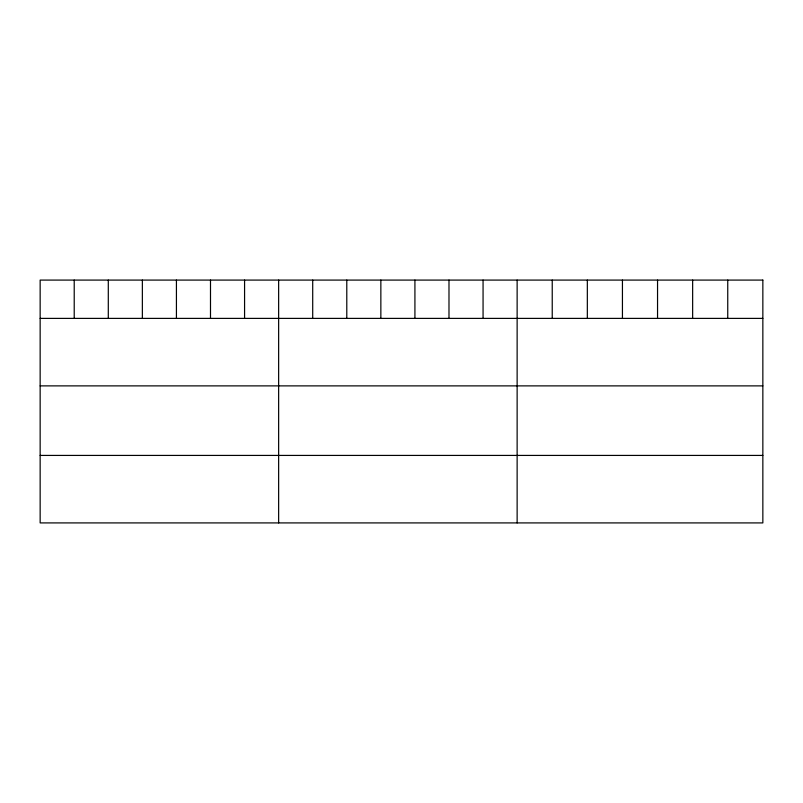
<?xml version="1.0" encoding="UTF-8"?>
<svg xmlns="http://www.w3.org/2000/svg" width="803" height="803" viewBox="0 0 803 803"><rect width="100%" height="100%" fill="white"/><g stroke="black" fill="none" stroke-linecap="round" stroke-linejoin="round"><path stroke-width="1.2" d="M40.15 318.389L762.85 318.389M40.15 385.882L762.85 385.882M40.15 455.421L762.85 455.421M727.749 280.086L727.749 318.389M692.648 280.086L692.648 318.389M657.547 280.086L657.547 318.389M622.435 280.086L622.435 318.389M587.334 280.086L587.334 318.389M552.233 280.086L552.233 318.389M517.132 280.086L517.132 522.914M483.065 280.086L483.065 318.389M448.987 280.086L448.987 318.389M414.92 280.086L414.92 318.389M380.853 280.086L380.853 318.389M346.786 280.086L346.786 318.389M312.708 280.086L312.708 318.389M278.641 280.086L278.641 522.914M244.574 280.086L244.574 318.389M210.496 280.086L210.496 318.389M176.429 280.086L176.429 318.389M142.362 280.086L142.362 318.389M108.295 280.086L108.295 318.389M74.217 280.086L74.217 318.389M762.85 280.086L40.15 280.086L40.15 522.914L762.85 522.914L762.85 280.086"/></g></svg>
